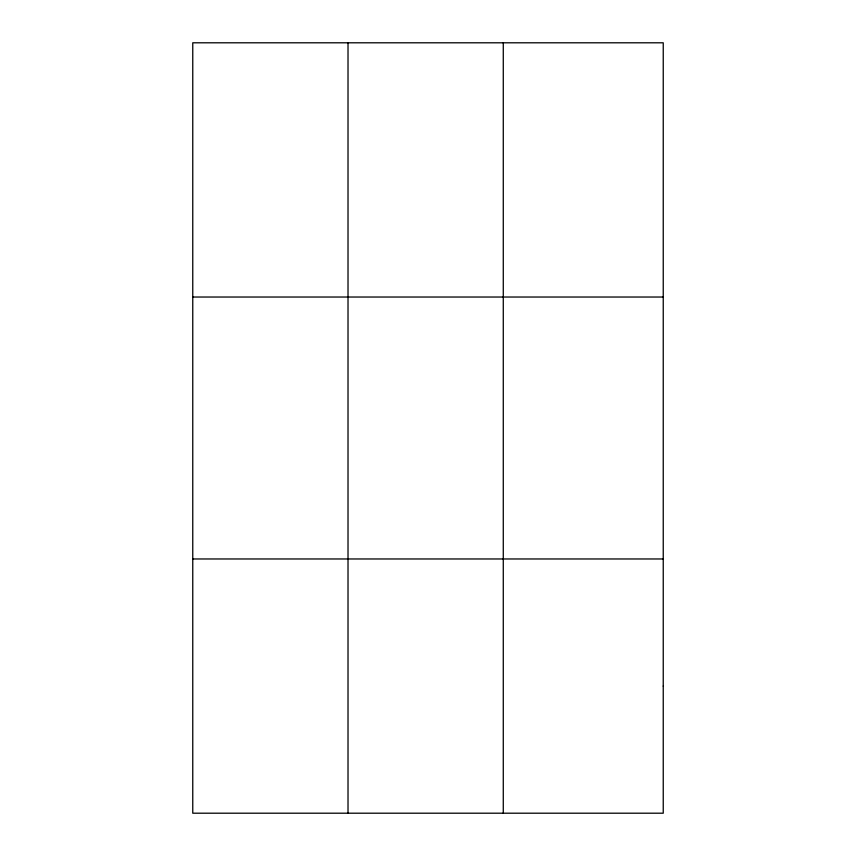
<?xml version="1.0" encoding="UTF-8"?>
<svg xmlns="http://www.w3.org/2000/svg" width="856" height="856" viewBox="0 0 856 856"><rect width="100%" height="100%" fill="white"/><g stroke="black" fill="none" stroke-linecap="round" stroke-linejoin="round"><path stroke-width="1.28" d="M348.018 42.8L348.018 813.2M503.275 42.8L503.275 813.2M192.761 297.032L663.24 297.032M192.761 558.968L663.24 558.968M663.24 686.084L663.24 813.2L192.761 813.2L192.761 42.8L663.24 42.8L663.24 686.084"/></g></svg>
